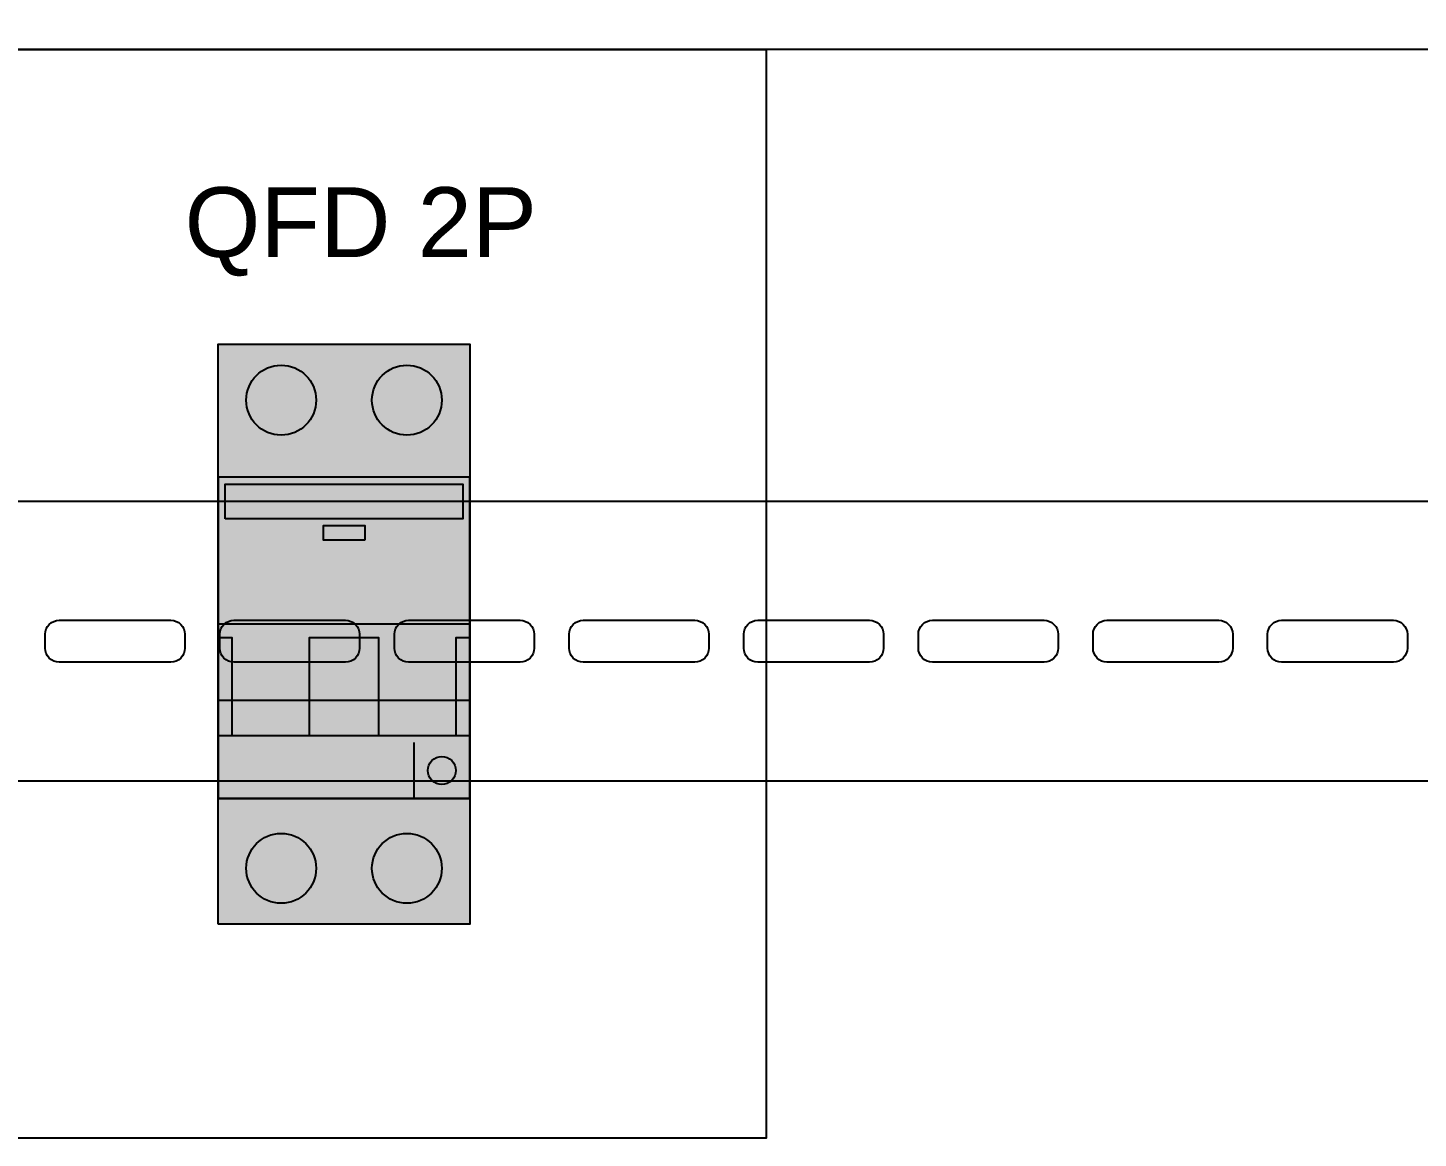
# Model space of a CAD drawing. Header units: millimetres. Extents: x 2517 to 4319, y 573 to 1664.
# Drawn here: x 2763.3 to 2962.3, y 1352.4 to 1511.3 of the extents above; entities that cross this region are included whole.
import ezdxf

# ---------------------------------------------------------------- set-up
doc = ezdxf.new("R2010")
doc.units = ezdxf.units.MM
doc.layers.add('devices', color=7, linetype='Continuous')
doc.styles.get("Standard").update_dxf_attribs({"font": 'arial.ttf'})

# ---------------------------------------------------------------- blocks, each defined once
blk = doc.blocks.new('*U7')
at = {"ltscale": 2}
blk.add_lwpolyline([(0, 20), (0, -20), (895.8, -20), (895.8, 20), (0, 20)], dxfattribs=at)
for points in [[(240.23, 3), (256.23, 3, -0.414214), (258.23, 1), (258.23, -1, -0.414214), (256.23, -3), (240.23, -3, -0.414214), (238.23, -1), (238.23, 1, -0.414214)], [(265.23, 3), (281.23, 3, -0.414214), (283.23, 1), (283.23, -1, -0.414214), (281.23, -3), (265.23, -3, -0.414214), (263.23, -1), (263.23, 1, -0.414214)], [(290.23, 3), (306.23, 3, -0.414214), (308.23, 1), (308.23, -1, -0.414214), (306.23, -3), (290.23, -3, -0.414214), (288.23, -1), (288.23, 1, -0.414214)], [(315.23, 3), (331.23, 3, -0.414214), (333.23, 1), (333.23, -1, -0.414214), (331.23, -3), (315.23, -3, -0.414214), (313.23, -1), (313.23, 1, -0.414214)], [(340.23, 3), (356.23, 3, -0.414214), (358.23, 1), (358.23, -1, -0.414214), (356.23, -3), (340.23, -3, -0.414214), (338.23, -1), (338.23, 1, -0.414214)], [(365.23, 3), (381.23, 3, -0.414214), (383.23, 1), (383.23, -1, -0.414214), (381.23, -3), (365.23, -3, -0.414214), (363.23, -1), (363.23, 1, -0.414214)], [(390.23, 3), (406.23, 3, -0.414214), (408.23, 1), (408.23, -1, -0.414214), (406.23, -3), (390.23, -3, -0.414214), (388.23, -1), (388.23, 1, -0.414214)], [(415.23, 3), (431.23, 3, -0.414214), (433.23, 1), (433.23, -1, -0.414214), (431.23, -3), (415.23, -3, -0.414214), (413.23, -1), (413.23, 1, -0.414214)]]:
    blk.add_lwpolyline(points, format="xyb", close=True, dxfattribs=at)
blk = doc.blocks.new('DS201')
at = {"true_color": 0xffffff}
blk.add_hatch(color=7, dxfattribs=at).paths.add_polyline_path([(0, -64), (0, 19), (36, 19), (36, -64)])
at = {"color": 7, "linetype": 'Continuous'}
for points in [[(0, -64), (0, 19), (36, 19), (36, -64)], [(36, -46), (36, 0), (0, 0), (0, -46)], [(1, -6), (1, -1), (35, -1), (35, -6)], [(21, -9), (21, -7), (15, -7), (15, -9)], [(0, -46), (0, -21), (36, -21), (36, -46)], [(2, -37), (2, -23), (0, -23), (0, -37)], [(23, -37), (23, -23), (13, -23), (13, -37)], [(36, -37), (36, -23), (34, -23), (34, -37)], [(36, -37), (36, -32), (0, -32), (0, -37)]]:
    blk.add_lwpolyline(points, close=True, dxfattribs=at)
blk.add_lwpolyline([(28, -38), (28, -46), (36, -46)], dxfattribs=at)
for centre, radius in [((9, 11), 5), ((27, 11), 5), ((32, -42), 2), ((9, -56), 5), ((27, -56), 5)]:
    blk.add_circle(centre, radius, dxfattribs=at)
at = {"color": 1, "linetype": 'Continuous'}
blk.add_solid([(1, -6), (1, -1), (35, -6), (35, -1)], dxfattribs=at)
at = {"color": 7, "linetype": 'Continuous'}
for points in [[(2, -37), (2, -23), (0, -37), (0, -23)], [(23, -37), (23, -23), (13, -37), (13, -23)], [(36, -37), (36, -23), (34, -37), (34, -23)], [(36, -37), (36, -32), (0, -37), (0, -32)]]:
    blk.add_solid(points, dxfattribs=at)

msp = doc.modelspace()

# ---------------------------------------------------------------- linework, layer by layer
for points in [[(2751.79, 1663.97), (3017.78, 1663.97), (3017.78, 1508.17), (2751.79, 1508.17)], [(2751.79, 1508.17), (2869, 1508.17), (2869, 1352.37), (2751.79, 1352.37)]]:
    msp.add_lwpolyline(points, close=True)

# ---------------------------------------------------------------- block references
at = {"color": 1}
msp.add_blockref('*U7', (2527.54, 1423.49), dxfattribs=at)
at = {"layer": 'devices'}
msp.add_blockref('DS201', (2790.55, 1446.99), dxfattribs=at)

# ---------------------------------------------------------------- texts
at = {"insert": (2785.72, 1488.47), "char_height": 10, "attachment_point": 1}
msp.add_mtext_dynamic_manual_height_columns('QFD 2P', width=103.518, gutter_width=12.5, heights=[16.85], dxfattribs=at)

doc.saveas('drawing.dxf')
